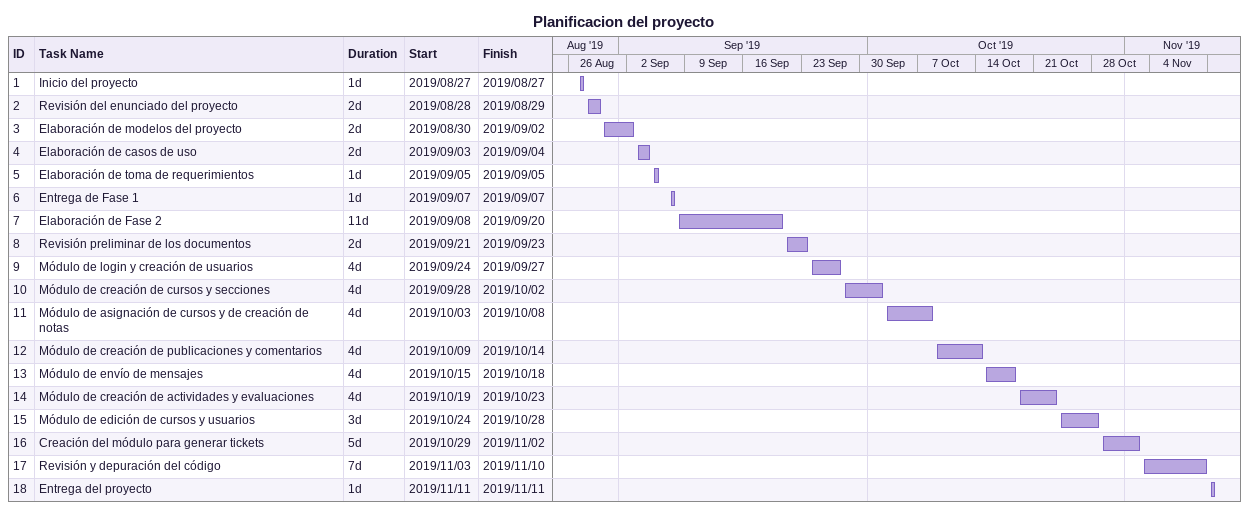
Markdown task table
Planificacion del proyecto

| ID | Task | Duration | Start | Finish |
|---|---|---|---|---|
| 1 | Inicio del proyecto | 1d | 2019-08-27 | 2019-08-27 |
| 2 | Revisión del enunciado del proyecto | 2d | 2019-08-28 | 2019-08-29 |
| 3 | Elaboración de modelos del proyecto | 2d | 2019-08-30 | 2019-09-02 |
| 4 | Elaboración de casos de uso | 2d | 2019-09-03 | 2019-09-04 |
| 5 | Elaboración de toma de requerimientos | 1d | 2019-09-05 | 2019-09-05 |
| 6 | Entrega de Fase 1 | 1d | 2019-09-07 | 2019-09-07 |
| 7 | Elaboración de Fase 2 | 11d | 2019-09-08 | 2019-09-20 |
| 8 | Revisión preliminar de los documentos | 2d | 2019-09-21 | 2019-09-23 |
| 9 | Módulo de login y creación de usuarios | 4d | 2019-09-24 | 2019-09-27 |
| 10 | Módulo de creación de cursos y secciones | 4d | 2019-09-28 | 2019-10-02 |
| 11 | Módulo de asignación de cursos y de creación de notas | 4d | 2019-10-03 | 2019-10-08 |
| 12 | Módulo de creación de publicaciones y comentarios | 4d | 2019-10-09 | 2019-10-14 |
| 13 | Módulo de envío de mensajes | 4d | 2019-10-15 | 2019-10-18 |
| 14 | Módulo de creación de actividades y evaluaciones | 4d | 2019-10-19 | 2019-10-23 |
| 15 | Módulo de edición de cursos y usuarios | 3d | 2019-10-24 | 2019-10-28 |
| 16 | Creación del módulo para generar tickets | 5d | 2019-10-29 | 2019-11-02 |
| 17 | Revisión y depuración del código | 7d | 2019-11-03 | 2019-11-10 |
| 18 | Entrega del proyecto | 1d | 2019-11-11 | 2019-11-11 |
